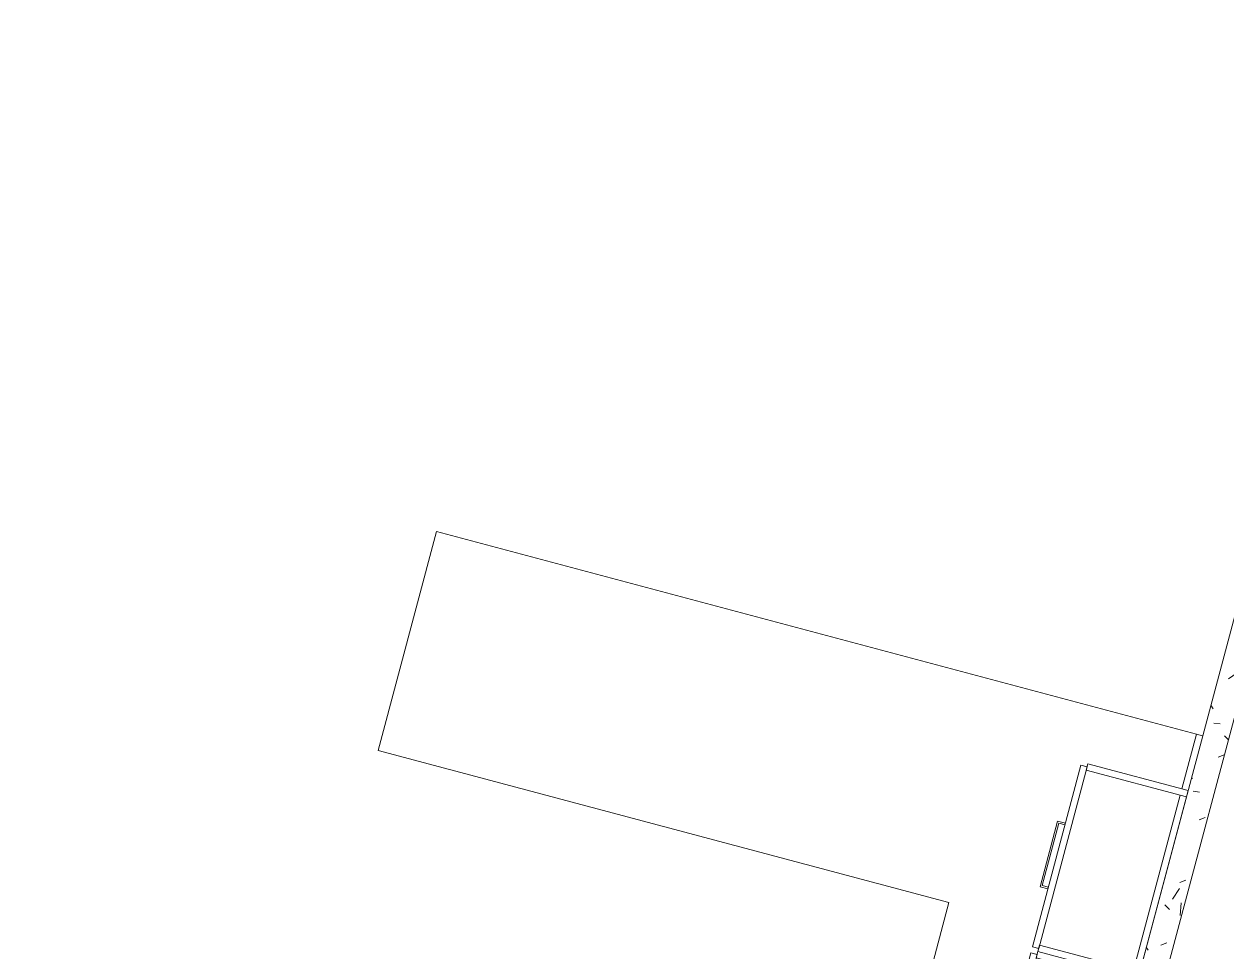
# Model space of a CAD drawing. Header units: metres. Extents: x 689715 to 690980, y 1005284 to 1006835.
# Drawn here: x 690790.415 to 690794.131, y 1005520.79 to 1005523.656 of the extents above; entities that cross this region are included whole.
import ezdxf

# ---------------------------------------------------------------- set-up
doc = ezdxf.new("R2010")
doc.units = ezdxf.units.M
doc.linetypes.add('Overhead', pattern=[0.00396875, 0.00238125, -0.0015875])
doc.linetypes.add('PHANTOM', pattern=[2.5, 1.25, -0.25, 0.25, -0.25, 0.25, -0.25])
doc.layers.add('0_HUELLAS CASAS CASTILLA', color=1, linetype='Continuous')
doc.layers.add('0_NUMERO DE LOTE FASE V', color=3, linetype='Continuous')
for name, color, linetype, lineweight in [('Medium Lines', 10, 'Continuous', 18), ('Modelos genéricos', 7, 'Continuous', 13), ('Muros', 7, 'Continuous', 13), ('Overhead', 7, 'Overhead', 13), ('Patrón de corte', 7, 'Continuous', 13)]:
    doc.layers.add(name, color=color, linetype=linetype, lineweight=lineweight)

# ---------------------------------------------------------------- blocks, each defined once
blk = doc.blocks.new('M_Opening-Door - 1_20 x 2_21 m-892349-PLANO CLAVE _8 CASAS EN HILERA_ - Dependent 1')
at = {"layer": 'Medium Lines', "color": 53}
for p, q in [((-0.6081886567164145, 0.04000000000000224), (-0.6081886567164145, -0.03999999999999618)), ((0.591811343283585, -0.03999999999999618), (0.591811343283585, 0.04000000000000224))]:
    blk.add_line(p, q, dxfattribs=at)
at = {"layer": 'Overhead', "color": 253}
for p, q in [((0.591811343283585, 0.04000000000000224), (-0.6081886567164145, 0.04000000000000224)), ((-0.6081886567164145, -0.03999999999999618), (0.591811343283585, -0.03999999999999618))]:
    blk.add_line(p, q, dxfattribs=at)
blk = doc.blocks.new('MUEBLES COCINA CASTILLA 2 - MUEBLES COCINA CASTILLA 2-1876569-PLANO CLAVE _8 CASAS EN HILERA_ - Dependent 1')
at = {"layer": 'Modelos genéricos', "color": 9, "lineweight": 9}
for p, q in [((-1.45, 1.900000000000001), (-1.469999999999998, 1.900000000000001)), ((-1.469999999999998, 1.900000000000001), (-1.469999999999998, 1.200000000000004)), ((-0.8650000000000015, 1.900000000000001), (-1.450000000000001, 1.900000000000001)), ((-1.450000000000001, 1.900000000000001), (-1.450000000000001, 1.880000000000006)), ((-1.45, 1.200000000000004), (-1.45, 1.900000000000001)), ((-0.8650000000000015, 1.880000000000006), (-0.8650000000000015, 1.900000000000001)), ((-0.8449999999999995, 1.900000000000001), (-0.8650000000000004, 1.900000000000001)), ((-0.8650000000000004, 1.900000000000001), (-0.8650000000000004, 1.580000000000005)), ((0.07500000000000677, 1.900000000000001), (0.05500006103515991, 1.900000000000001)), ((0.6350000000000051, 1.900000000000001), (0.0750000000000046, 1.900000000000001)), ((0.0750000000000046, 1.900000000000001), (0.0750000000000046, 1.880000000000006)), ((0.07500000000000677, 1.580000000000005), (0.07500000000000677, 1.900000000000001)), ((0.6350000000000051, 1.880000000000006), (0.6350000000000051, 1.900000000000001)), ((0.6550000000000049, 1.900000000000001), (0.6350000000000061, 1.900000000000001)), ((0.6350000000000061, 1.900000000000001), (0.6350000000000061, 1.580000000000005)), ((0.6550000000000049, 1.580000000000005), (0.6550000000000049, 1.900000000000001)), ((0.6750000000000004, 1.900000000000001), (0.6550000000000006, 1.900000000000001)), ((0.6550000000000006, 1.900000000000001), (0.6550000000000006, 1.319999999999995)), ((0.6750000000000004, 1.319999999999995), (0.6750000000000004, 1.900000000000001)), ((1.655, 1.900000000000001), (1.635, 1.900000000000001)), ((1.635, 1.900000000000001), (1.635, 1.319999999999995)), ((1.655, 1.319999999999995), (1.655, 1.900000000000001)), ((-1.450000000000001, 1.880000000000006), (-0.8650000000000015, 1.880000000000006)), ((0.0750000000000046, 1.880000000000006), (0.6350000000000051, 1.880000000000006)), ((-0.8549999999999994, 1.580000000000005), (-1.149999999999998, 1.580000000000005)), ((-1.149999999999998, 1.580000000000005), (-1.149999999999998, 1.559999999999992)), ((-0.8650000000000004, 1.580000000000005), (-0.8449999999999995, 1.580000000000005)), ((-0.8549999999999994, 1.559999999999992), (-0.8549999999999994, 1.580000000000005)), ((0.05500006103515991, 1.580000000000005), (0.07500000000000677, 1.580000000000005)), ((0.645000000000005, 1.580000000000005), (0.0650000000000058, 1.580000000000005)), ((0.0650000000000058, 1.580000000000005), (0.0650000000000058, 1.559999999999992)), ((0.6350000000000061, 1.580000000000005), (0.6550000000000049, 1.580000000000005)), ((0.645000000000005, 1.559999999999992), (0.645000000000005, 1.580000000000005)), ((-1.149999999999998, 1.559999999999992), (-1.149999999999998, 1.210000000000002)), ((-1.13, 1.559999999999992), (-1.149999999999998, 1.559999999999992)), ((-1.149999999999998, 1.559999999999992), (-0.8549999999999994, 1.559999999999992)), ((-1.129999999999999, 1.210000000000002), (-1.13, 1.559999999999992)), ((0.0650000000000058, 1.559999999999992), (0.645000000000005, 1.559999999999992)), ((0.6550000000000006, 1.319999999999995), (0.6750000000000004, 1.319999999999995)), ((1.635, 1.319999999999995), (1.655, 1.319999999999995)), ((-1.469999999999998, 1.200000000000004), (-1.45, 1.200000000000004)), ((-1.150000000000002, 1.200000000000004), (-1.47, 1.200000000000004)), ((-1.47, 1.200000000000004), (-1.47, 1.180000000000009)), ((-1.149999999999998, 1.22), (-1.450000000000001, 1.22)), ((-1.450000000000001, 1.22), (-1.450000000000001, 1.200000000000004)), ((-1.450000000000001, 1.200000000000004), (-1.149999999999998, 1.200000000000004)), ((-1.149999999999998, 1.200000000000004), (-1.149999999999998, 1.22)), ((-1.149999999999998, 1.210000000000002), (-1.129999999999999, 1.210000000000002)), ((-1.150000000000002, 1.180000000000009), (-1.150000000000002, 1.200000000000004)), ((-1.150000000000001, 1.190000000000007), (-1.150000000000002, 0.7500000000000028)), ((-1.13, 1.190000000000007), (-1.150000000000001, 1.190000000000007)), ((-1.130000000000001, 0.7500000000000028), (-1.13, 1.190000000000007)), ((-1.47, 1.180000000000009), (-1.470000000000003, 0.3200000000000139)), ((-1.450000000000001, 1.180000000000009), (-1.47, 1.180000000000009)), ((-1.47, 1.180000000000009), (-1.150000000000002, 1.180000000000009)), ((-1.450000000000002, 0.3200000000000139), (-1.450000000000001, 1.180000000000009)), ((-1.150000000000002, 0.7500000000000028), (-1.130000000000001, 0.7500000000000028)), ((-1.150000000000002, 0.7500000000000028), (-1.150000000000002, 0.3099999999999988)), ((-1.130000000000001, 0.7500000000000028), (-1.150000000000002, 0.7500000000000028)), ((-1.130000000000002, 0.3099999999999988), (-1.130000000000001, 0.7500000000000028)), ((-1.470000000000003, 0.3200000000000139), (-1.450000000000002, 0.3200000000000139)), ((-1.150000000000002, 0.3200000000000139), (-1.470000000000003, 0.3200000000000139)), ((-1.470000000000003, 0.3200000000000139), (-1.470000000000003, 0.3000000000000011)), ((-1.150000000000004, 0.3000000000000011), (-1.470000000000002, 0.3000000000000011)), ((-1.470000000000002, 0.3000000000000011), (-1.470000000000002, 0.2800000000000056)), ((-1.470000000000003, 0.3000000000000011), (-1.150000000000002, 0.3000000000000011)), ((-1.150000000000002, 0.3000000000000011), (-1.150000000000002, 0.3200000000000139)), ((-1.150000000000002, 0.3099999999999988), (-1.130000000000002, 0.3099999999999988)), ((-1.150000000000004, 0.2800000000000056), (-1.150000000000004, 0.3000000000000011)), ((-1.470000000000002, 0.2800000000000056), (-1.470000000000003, -0.2800000000000056)), ((-1.450000000000002, 0.2800000000000056), (-1.470000000000002, 0.2800000000000056)), ((-1.470000000000002, 0.2800000000000056), (-1.150000000000004, 0.2800000000000056)), ((-1.450000000000003, -0.2800000000000056), (-1.450000000000002, 0.2800000000000056)), ((-1.150000000000002, 0.2900000000000034), (-1.150000000000003, -0.2900000000000034)), ((-1.130000000000002, 0.2900000000000034), (-1.150000000000002, 0.2900000000000034)), ((-1.130000000000003, -0.2900000000000034), (-1.130000000000002, 0.2900000000000034)), ((-1.470000000000003, -0.2800000000000056), (-1.450000000000003, -0.2800000000000056)), ((-1.150000000000003, -0.2800000000000056), (-1.470000000000003, -0.2800000000000056)), ((-1.470000000000003, -0.2800000000000056), (-1.470000000000003, -0.3000000000000011)), ((-1.150000000000003, -0.3000000000000011), (-1.150000000000003, -0.2800000000000056)), ((-1.150000000000003, -0.2900000000000034), (-1.130000000000003, -0.2900000000000034)), ((-1.470000000000003, -0.3000000000000011), (-1.150000000000003, -0.3000000000000011))]:
    blk.add_line(p, q, dxfattribs=at)
at = {"layer": 'Modelos genéricos', "color": 253}
for p, q in [((0.2500000000000052, 1.559999999999999), (0.2500000000000052, 1.534999999999999)), ((0.2500000000000052, 1.534999999999999), (0.4600000000000056, 1.534999999999999)), ((0.2550000000000052, 1.539999999999999), (0.2550000000000052, 1.559999999999999)), ((0.4550000000000055, 1.539999999999999), (0.2550000000000052, 1.539999999999999)), ((0.4550000000000055, 1.559999999999999), (0.4550000000000055, 1.539999999999999)), ((0.4600000000000056, 1.534999999999999), (0.4600000000000056, 1.559999999999999)), ((-1.104999999999998, 1.485000000000002), (-1.129999999999999, 1.485000000000002)), ((-1.129999999999999, 1.480000000000002), (-1.109999999999998, 1.480000000000002)), ((-1.109999999999998, 1.480000000000002), (-1.109999999999998, 1.279999999999998)), ((-1.104999999999998, 1.274999999999998), (-1.104999999999998, 1.485000000000002)), ((0.6550000000000006, 1.275), (0.6550000000000006, 1.319999999999994)), ((-1.109999999999998, 1.279999999999998), (-1.129999999999995, 1.279999999999998)), ((-1.129999999999995, 1.274999999999998), (-1.104999999999998, 1.274999999999998)), ((-0.8450000000000016, 0.2250000000000052), (-0.8449999999999998, 1.275)), ((-0.8449999999999998, 1.275), (0.6550000000000004, 1.275)), ((-1.105000000000001, 1.075000000000017), (-1.130000000000001, 1.075000000000017)), ((-1.130000000000001, 1.070000000000017), (-1.110000000000001, 1.070000000000016)), ((-1.110000000000001, 1.070000000000016), (-1.110000000000001, 0.8700000000000162)), ((-1.105000000000001, 0.8650000000000162), (-1.105000000000001, 1.075000000000017)), ((-0.8875514016967052, 1.067500000000007), (-0.8787164164800894, 1.067500000000007)), ((-0.8787164164800894, 1.067500000000007), (-0.8787164164800894, 0.4325000000000067)), ((-1.110000000000001, 0.8700000000000162), (-1.130000000000002, 0.8700000000000162)), ((-1.130000000000002, 0.8650000000000162), (-1.105000000000001, 0.8650000000000162)), ((-0.8875514016967168, 0.7500000000000001), (-0.8787164164800899, 0.7500000000000001)), ((-0.8787164164800906, 0.7500000000000001), (-0.8875514016967165, 0.7500000000000001)), ((-1.105000000000001, 0.6350000000000094), (-1.130000000000001, 0.6350000000000094)), ((-1.105000000000002, 0.425000000000009), (-1.105000000000001, 0.6350000000000094)), ((-1.130000000000001, 0.6300000000000094), (-1.110000000000001, 0.6300000000000094)), ((-1.110000000000001, 0.6300000000000094), (-1.110000000000002, 0.430000000000009)), ((-1.110000000000002, 0.430000000000009), (-1.130000000000002, 0.4300000000000091)), ((-1.130000000000002, 0.425000000000009), (-1.105000000000002, 0.425000000000009)), ((-0.8787164164800894, 0.4325000000000067), (-0.8875514016967284, 0.4325000000000067)), ((0.9799999999999981, 0.2249999999999987), (-0.8450000000000017, 0.2250000000000052)), ((0.9799999999999954, -0.4750000000000014), (0.9799999999999981, 0.2249999999999987)), ((-1.105000000000001, 0.1050000000000001), (-1.130000000000001, 0.1050000000000001)), ((-1.130000000000001, 0.1000000000000001), (-1.110000000000001, 0.1000000000000001)), ((-1.110000000000001, 0.1000000000000001), (-1.110000000000002, -0.1000000000000003)), ((-1.105000000000002, -0.1050000000000003), (-1.105000000000001, 0.1050000000000001)), ((-1.110000000000002, -0.1000000000000002), (-1.130000000000002, -0.1000000000000002)), ((-1.130000000000002, -0.1050000000000003), (-1.105000000000002, -0.1050000000000003)), ((-1.450000000000007, -0.4749999999999927), (-1.450000000000007, -0.300000000000001)), ((-1.470000000000031, -0.4749999999999927), (-1.450000000000007, -0.4749999999999927)), ((-1.450000000000006, -0.4749999999999928), (0.9799999999999957, -0.4750000000000014))]:
    blk.add_line(p, q, dxfattribs=at)
blk = doc.blocks.new('012-AR_CASTILLA_MODELO B_rvt-1-PLANO CLAVE _8 CASAS EN HILERA_ - Dependent 1')
at = {"layer": 'Patrón de corte'}
h = blk.add_hatch(dxfattribs=at)
h.set_pattern_fill('HORMIGÓN', color=254, scale=0.9999999999999999, style=0, pattern_type=2)
h.set_pattern_definition([(49.99999999999996, (0, -2.328306436538696e-10), (0.4377584771638401, -0.03836033982117172), [0.04599999999999997, -0.5029999999999996]), (354.9999999999999, (0, -2.328306436538696e-10), (-0.0843952140696779, 0.4580987315439033), [0.037, -0.402]), (100.451, (0.03600000008009374, -0.003000000258907676), (0.3526758939897786, 0.4199401312074266), [0.03899999999999999, -0.427]), (46.18399999999996, (0, 0.121999999973923), (0.6506308650644553, -0.1004214988211121), [0.06899999999999998, -0.7539999999999997]), (96.63599999999995, (0.05400000012014061, 0.113999999826774), (0.570191611846052, 0.5938707988951815), [0.058, -0.6409999999999998]), (351.1839999999999, (0, 0.121999999973923), (0.5697220635397624, 0.5936975411065765), [0.05499999999999999, -0.6039999999999999]), (21, (0.06099999987054616, 0.09100000001490116), (0.3642747293136029, -0.245780230253577), [0.04599999999999997, -0.5029999999999996]), (326, (0.06099999987054616, 0.09100000001490116), (0.1482769546615402, 0.4415777901075864), [0.03699999999999999, -0.4019999999999999]), (71.451, (0.09099999989848584, 0.07100000022910535), (0.512048302653334, 0.1963072483374968), [0.03900000000000001, -0.4270000000000002]), (37.49999999999998, (0, -2.328306436538696e-10), (0.007375797972208928, 0.2022933454275577), [0.02, -0.3769999999999999, 0.02, -0.3879999999999999, -0.4039999999999999]), (37.49999999999998, (0, -2.328306436538696e-10), (0.007375797972208928, 0.2022933454275577), [-0.8059999999999998, 0.02, -0.384]), (7.49999999999994, (0, -2.328306436538696e-10), (0.1600503399492728, 0.2399435114399267), [0.02, -0.2129999999999999, 0.02, -0.3679999999999999, -0.154]), (7.49999999999994, (0, -2.328306436538696e-10), (0.1600503399492728, 0.2399435114399267), [-0.6209999999999999, 0.02, -0.134]), (327.5, (-0.136000000173226, -2.328306436538696e-10), (0.325416223879766, -0.01404568388630395), [0.02, -0.132, 0.02, -0.455, -0.6309999999999999]), (327.5, (-0.136000000173226, -2.328306436538696e-10), (0.325416223879766, -0.01404568388630395), [-0.6279999999999999, 0.02, -0.6109999999999999]), (317.4999999999999, (-0.1970000000437722, -2.328306436538696e-10), (0.3554815006055005, 0.06081860510782444), [0.01999999999999999, -0.1779999999999999, 0.01999999999999999, -0.2959999999999999, -0.4479999999999997]), (317.4999999999999, (-0.1970000000437722, -2.328306436538696e-10), (0.3554815006055005, 0.06081860510782444), [-0.5139999999999997, 0.01999999999999999, -0.4279999999999998])])
h.paths.add_polyline_path([(14.82183760148473, 79.59754749690183), (14.82183760136832, 87.69771324028261), (14.74183760152664, 87.69771324051544), (14.74183760152664, 79.59754749643616)], flags=0)
at = {"layer": 'Muros', "color": 253}
for p, q in [((14.74183760152664, 87.69771324051544), (14.74183760152664, 84.34771324018948)), ((14.82183760148473, 79.59754749690183), (14.82183760136832, 87.69771324028261))]:
    blk.add_line(p, q, dxfattribs=at)
at = {"color": 254, "lineweight": 13}
blk.add_blockref('MUEBLES COCINA CASTILLA 2 - MUEBLES COCINA CASTILLA 2-1876569-PLANO CLAVE _8 CASAS EN HILERA_ - Dependent 1', (8.991837601759471, 85.7977132408414), dxfattribs=at)
at = {"color": 254, "lineweight": 13, "rotation": 270}
blk.add_blockref('M_Opening-Door - 1_20 x 2_21 m-892349-PLANO CLAVE _8 CASAS EN HILERA_ - Dependent 1', (11.68183760164538, 83.61952458345331), dxfattribs=at)
blk = doc.blocks.new('CASTILLAS B BLOQUE 8')
at = {"layer": '0_HUELLAS CASAS CASTILLA', "color": 8, "lineweight": 5, "rotation": 90}
for p in [(365.6615329056513, -46.68183759332169), (365.6615329047199, -53.98183759307722)]:
    blk.add_blockref('012-AR_CASTILLA_MODELO B_rvt-1-PLANO CLAVE _8 CASAS EN HILERA_ - Dependent 1', p, dxfattribs=at)

msp = doc.modelspace()

# ---------------------------------------------------------------- block references
at = {"layer": '0_NUMERO DE LOTE FASE V', "linetype": 'PHANTOM', "rotation": 75.06604352304308}
msp.add_blockref('CASTILLAS B BLOQUE 8', (690683.9742991681, 1005260.679424528), dxfattribs=at)

doc.saveas('drawing.dxf')
